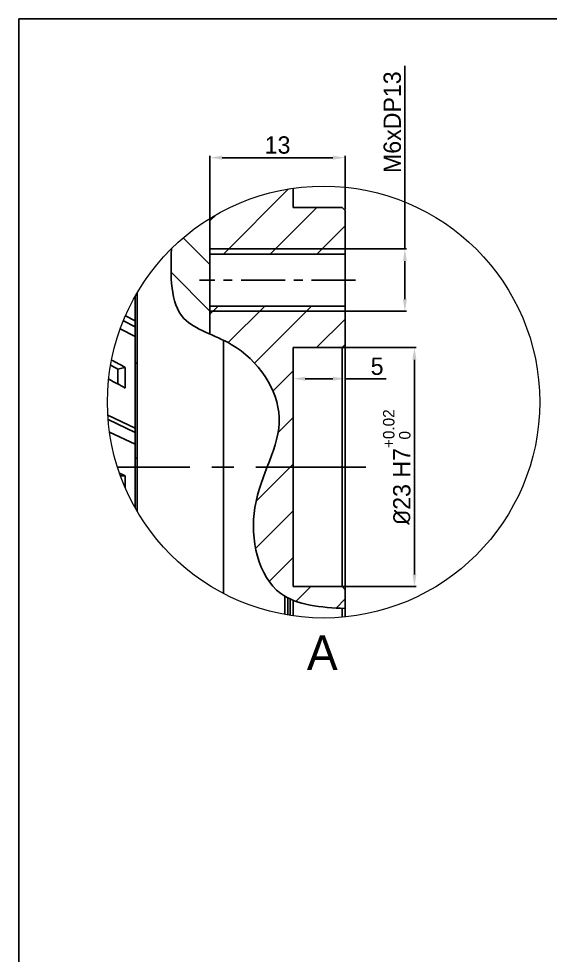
# Model space of a CAD drawing. Header units: millimetres. Extents: x 0 to 594, y 5 to 425.
# Drawn here: x 0 to 153.4, y 154.5 to 424.9 of the extents above; entities that cross this region are included whole.
import ezdxf

# ---------------------------------------------------------------- set-up
doc = ezdxf.new("R2010")
doc.units = ezdxf.units.MM
doc.header["$PDSIZE"] = -1
doc.linetypes.add('CENTERX2', pattern=[20.32, 12.7, -2.54, 2.54, -2.54])
doc.layers.add('중심선', color=1, linetype='CENTERX2')
doc.layers.add('치수', color=4, linetype='Continuous')
doc.styles.add('누리로봇 문자스타일_20230829', font='GOTHIC.TTF')
doc.dimstyles.new('A2기본 치수스타일', dxfattribs={"dimtxt": 4, "dimasz": 4, "dimexe": 0.5, "dimexo": 0.3, "dimgap": 1, "dimtad": 1, "dimtoh": 1, "dimdec": 1, "dimzin": 12, "dimdsep": 46, "dimtxsty": '누리로봇 문자스타일_20230829', "dimcen": 0.09, "dimclrd": 3, "dimclre": 3, "dimclrt": 3, "dimadec": 0, "dimazin": 3, "dimtm": 1e-09, "dimtfac": 1, "dimtdec": 1, "dimtofl": 0, "dimtmove": 0, "dimatfit": 3, "dimfxl": 1, "dimfrac": 2, "dimarcsym": 0})
doc.dimstyles.new('A3치수선 초과 치수스타일', dxfattribs={"dimtxt": 4, "dimasz": 4, "dimexe": 0.5, "dimexo": 0.3, "dimgap": 1, "dimtad": 1, "dimdec": 1, "dimzin": 12, "dimdsep": 46, "dimtxsty": '누리로봇 문자스타일_20230829', "dimcen": 0.09, "dimclrd": 3, "dimclre": 3, "dimclrt": 3, "dimadec": 0, "dimazin": 3, "dimtm": 1e-09, "dimtfac": 1, "dimtdec": 1, "dimtofl": 0, "dimtmove": 0, "dimatfit": 3, "dimfxl": 1, "dimfrac": 2, "dimarcsym": 0})

# ---------------------------------------------------------------- blocks, each defined once
blk = doc.blocks.new('*D38')
at = {"layer": 'Defpoints', "color": 0}
for p in [(93.27, 329.96), (93.27, 260.96), (114.17, 260.96)]:
    blk.add_point(p, dxfattribs=at)
at = {"layer": '치수', "color": 3, "lineweight": -2}
for p, q in [((93.57, 329.96), (114.67, 329.96)), ((114.17, 326.46), (114.17, 264.46)), ((93.57, 260.96), (114.67, 260.96))]:
    blk.add_line(p, q, dxfattribs=at)
at = {"layer": '치수', "color": 3}
for points in [[(113.58, 326.46), (114.75, 326.46), (114.17, 329.96)], [(113.58, 264.46), (114.75, 264.46), (114.17, 260.96)]]:
    blk.add_solid(points, dxfattribs=at)
at = {"layer": '치수', "color": 3, "insert": (109.09, 295.46), "char_height": 5, "attachment_point": 5, "rotation": 90, "style": '누리로봇 문자스타일_20230829'}
blk.add_mtext('{\\fISOCPEUR|b0|i0|c0|p34;%%C}23 H7{\\H0.66x;\\S+0.02^   0;}', dxfattribs=at)
blk = doc.blocks.new('*D36')
at = {"layer": 'Defpoints', "color": 0}
for p in [(94.17, 358.46), (94.17, 340.46), (111.41, 340.46)]:
    blk.add_point(p, dxfattribs=at)
at = {"layer": '치수', "color": 3, "lineweight": -2}
for p, q in [((111.41, 358.46), (111.41, 411.33)), ((94.47, 358.46), (111.91, 358.46)), ((111.41, 343.96), (111.41, 354.96)), ((94.47, 340.46), (111.91, 340.46))]:
    blk.add_line(p, q, dxfattribs=at)
at = {"layer": '치수', "color": 3}
for points in [[(110.83, 354.96), (112, 354.96), (111.41, 358.46)], [(110.83, 343.96), (112, 343.96), (111.41, 340.46)]]:
    blk.add_solid(points, dxfattribs=at)
at = {"layer": '치수', "color": 3, "insert": (107.79, 380.37), "char_height": 5, "attachment_point": 4, "rotation": 90, "style": '누리로봇 문자스타일_20230829'}
blk.add_mtext('M6xDP13', dxfattribs=at)
blk = doc.blocks.new('*D37')
at = {"layer": 'Defpoints', "color": 0}
for p in [(94.17, 384.8), (94.17, 369.56), (55.17, 358.46)]:
    blk.add_point(p, dxfattribs=at)
at = {"layer": '치수', "color": 3, "lineweight": -2}
for p, q in [((55.17, 358.76), (55.17, 385.3)), ((58.67, 384.8), (90.67, 384.8)), ((94.17, 369.86), (94.17, 385.3))]:
    blk.add_line(p, q, dxfattribs=at)
at = {"layer": '치수', "color": 3}
for points in [[(58.67, 385.39), (58.67, 384.22), (55.17, 384.8)], [(90.67, 385.39), (90.67, 384.22), (94.17, 384.8)]]:
    blk.add_solid(points, dxfattribs=at)
at = {"layer": '치수', "color": 3, "insert": (74.67, 388.43), "char_height": 5, "attachment_point": 5, "style": '누리로봇 문자스타일_20230829'}
blk.add_mtext('13', dxfattribs=at)
blk = doc.blocks.new('*D93')
at = {"layer": 'Defpoints', "color": 0}
for p in [(79.17, 320.97), (94.17, 320.97), (94.17, 320.97)]:
    blk.add_point(p, dxfattribs=at)
at = {"layer": '치수', "color": 3, "lineweight": -2}
for p, q in [((79.17, 321.27), (79.17, 321.47)), ((82.67, 320.97), (90.67, 320.97)), ((94.17, 321.27), (94.17, 321.47)), ((94.17, 320.97), (106.03, 320.97))]:
    blk.add_line(p, q, dxfattribs=at)
at = {"layer": '치수', "color": 3}
for points in [[(82.67, 321.56), (82.67, 320.39), (79.17, 320.97)], [(90.67, 321.56), (90.67, 320.39), (94.17, 320.97)]]:
    blk.add_solid(points, dxfattribs=at)
at = {"layer": '치수', "color": 3, "insert": (103.4, 324.54), "char_height": 5, "attachment_point": 5, "style": '누리로봇 문자스타일_20230829'}
blk.add_mtext('5', dxfattribs=at)

msp = doc.modelspace()

# ---------------------------------------------------------------- hatches: boundary and pattern name
h = msp.add_hatch()
h.set_pattern_fill('ANSI31', color=4, scale=3)
h.set_pattern_definition([(45, (-1533.891, 690.301), (-6.73519, 6.73519), [])])
edge = h.paths.add_edge_path()
edge.add_line((79.17, 295.46), (71.68, 295.46))
edge.add_spline(control_points=[(71.68, 295.46), (70.26, 291.76), (65.53, 279.42), (70.95, 255.93), (87.25, 255), (94.17, 254.61)], knot_values=[0, 0, 0, 0, 3.886045, 12.519739, 18.884561, 18.884561, 18.884561, 18.884561], degree=3, periodic=0)
edge.add_line((94.17, 254.61), (94.17, 260.06))
edge.add_line((94.17, 260.06), (93.27, 260.96))
edge.add_line((93.27, 260.96), (79.17, 260.96))
edge.add_line((79.17, 260.96), (79.17, 295.46))
edge = h.paths.add_edge_path()
edge.add_line((79.17, 329.96), (93.27, 329.96))
edge.add_line((93.27, 329.96), (94.17, 330.86))
edge.add_line((94.17, 330.86), (94.17, 340.46))
edge.add_line((94.17, 340.46), (55.17, 340.46))
edge.add_line((55.17, 340.46), (55.17, 333.86))
edge.add_spline(control_points=[(55.17, 333.86), (57.2, 332.96), (67.73, 328.45), (78.3, 312.6), (73.55, 300.31), (71.68, 295.46)], knot_values=[18.884561, 18.884561, 18.884561, 18.884561, 21.022262, 29.433729, 34.521147, 34.521147, 34.521147, 34.521147], degree=3, periodic=0)
edge.add_line((71.68, 295.46), (79.17, 295.46))
edge.add_line((79.17, 295.46), (79.17, 329.96))
h.paths.add_polyline_path([(94.17, 369.56), (93.27, 370.46), (79.17, 370.46), (79.17, 375.97, 0.103435), (55.17, 367.28), (55.17, 358.46), (94.17, 358.46)])
h.paths.add_polyline_path([(94.17, 358.46), (55.17, 358.46), (55.17, 356.96), (94.17, 356.96)])
h.paths.add_polyline_path([(94.17, 341.96), (55.17, 341.96), (55.17, 340.46), (94.17, 340.46)])
h = msp.add_hatch()
h.set_pattern_fill('ANSI31', color=4, scale=3, angle=90)
h.set_pattern_definition([(135, (-1533.891, 690.301), (-6.73519, -6.73519), [])])
edge = h.paths.add_edge_path()
edge.add_arc((87.96, 314.24), 62.36, 121.7275, 134.7508)
edge.add_spline(control_points=[(44.06, 358.52), (43.81, 350.66), (43.45, 339.27), (52.24, 335.16), (55.17, 333.86)], knot_values=[34.521147, 34.521147, 34.521147, 34.521147, 41.332623, 44.396626, 44.396626, 44.396626, 44.396626], degree=3, periodic=0)
edge.add_line((55.17, 333.86), (55.17, 367.28))

# ---------------------------------------------------------------- linework, layer by layer
at = {"color": 7, "linetype": 'Continuous', "lineweight": 25}
for p, q in [((79.17, 375.97), (79.17, 370.46)), ((93.27, 370.46), (79.17, 370.46)), ((94.17, 369.56), (93.27, 370.46)), ((94.17, 369.56), (94.17, 337.96)), ((55.17, 333.86), (55.17, 367.28)), ((94.17, 358.46), (55.17, 358.46)), ((94.17, 356.96), (55.17, 356.96)), ((33.57, 337.7), (33.57, 344.73)), ((34.17, 282.7), (34.17, 345.78)), ((55.17, 341.96), (94.17, 341.96)), ((30.8, 339.16), (33.57, 337.7)), ((55.17, 340.46), (94.17, 340.46)), ((33.57, 333.14), (29.3, 335.4)), ((33.57, 335.94), (30.19, 337.73)), ((33.57, 335.94), (33.57, 337.7)), ((33.57, 333.14), (33.57, 335.94)), ((94.17, 337.96), (94.17, 252.19)), ((33.57, 306.7), (33.57, 333.14)), ((59.07, 295.46), (59.07, 332.08)), ((59.07, 258.98), (59.07, 332.08)), ((79.17, 329.96), (79.17, 260.96)), ((93.27, 329.96), (79.17, 329.96)), ((79.17, 329.96), (79.17, 260.96)), ((93.27, 329.96), (94.17, 330.86)), ((93.27, 260.96), (93.27, 329.96)), ((94.17, 330.86), (94.17, 260.06)), ((34.17, 325.46), (33.57, 325.46)), ((28.6, 319.37), (28.6, 323.78)), ((30.7, 318.29), (30.7, 324.25)), ((25.72, 310.41), (33.57, 306.7)), ((33.57, 305.49), (25.81, 309.16)), ((33.57, 305.49), (33.57, 306.7)), ((33.57, 302.08), (26.21, 305.56)), ((33.57, 302.08), (33.57, 305.49)), ((33.57, 283.74), (33.57, 302.08)), ((59.07, 258.98), (59.07, 295.46)), ((30.7, 289.53), (30.7, 292.9)), ((79.17, 260.96), (93.27, 260.96)), ((94.17, 260.06), (93.27, 260.96)), ((76.77, 252.89), (76.77, 258.18)), ((77.67, 257.67), (77.67, 252.74)), ((78.27, 252.64), (78.27, 257.37)), ((79.17, 256.98), (79.17, 252.5)), ((93.27, 252.11), (93.27, 254.66))]:
    msp.add_line(p, q, dxfattribs=at)
at = {"color": 8, "linetype": 'Continuous', "lineweight": 25}
msp.add_line((34.17, 298.07), (33.57, 298.07), dxfattribs=at)
msp.add_lwpolyline([(0, 424.92), (594, 424.92), (594, 4.92), (0, 4.92)], close=True)
at = {"color": 7, "linetype": 'Continuous', "lineweight": 25, "flags": 128}
for points in [[(28.6, 323.78), (29.78, 324.04), (30.7, 324.25)], [(29.35, 292.93), (29.78, 292.92), (30.7, 292.9)]]:
    msp.add_lwpolyline(points, dxfattribs=at)
at = {"color": 7, "linetype": 'Continuous', "lineweight": 18}
msp.add_circle((87.96, 314.24), 62.36, dxfattribs=at)
msp.add_open_spline([(94.17, 254.61), (87.25, 255), (70.95, 255.93), (64.06, 285.75), (80.93, 308.66), (65.66, 331.56), (43.37, 336.8), (43.81, 350.66), (44.06, 358.52)], degree=3, knots=[0, 0, 0, 0, 19.094465, 44.995546, 71.915936, 97.150337, 112.755447, 133.189878, 133.189878, 133.189878, 133.189878])
at = {"color": 7, "linetype": 'Continuous', "lineweight": 25}
for points in [[(28.6, 323.78), (27.91, 324.16), (27.22, 324.54), (26.52, 324.92)], [(30.7, 324.25), (29.4, 324.96), (28.1, 325.67), (26.79, 326.37)], [(25.95, 320.85), (27.55, 320.01), (29.13, 319.15), (30.7, 318.29)], [(30.7, 292.9), (30.17, 293.16), (29.63, 293.42), (29.09, 293.68)]]:
    msp.add_open_spline(points, degree=3, dxfattribs=at)
at = {"layer": '중심선'}
msp.add_line((97.17, 349.46), (52.17, 349.46), dxfattribs=at)
at = {"layer": '중심선', "ltscale": 2.5}
msp.add_line((100.17, 295.46), (28.49, 295.46), dxfattribs=at)

# ---------------------------------------------------------------- texts
at = {"layer": '치수', "color": 3, "insert": (83.12, 246.83), "char_height": 10, "attachment_point": 1, "style": '누리로봇 문자스타일_20230829'}
msp.add_mtext('A', dxfattribs=at)

# ---------------------------------------------------------------- dimensions: what is measured, and where the dimension line sits
at = {"layer": '치수'}
for base, p1, p2, text, dimstyle, picture, middle in [((111.41, 340.46), (94.17, 358.46), (94.17, 340.46), 'M6xDP13', 'A3치수선 초과 치수스타일', '*D36', (111.41, 395.35)), ((114.17, 260.96), (93.27, 329.96), (93.27, 260.96), '{\\fISOCPEUR|b0|i0|c0|p34;%%C}23 H7{\\H0.66x;\\S+0.02^   0;}', 'A2기본 치수스타일', '*D38', (114.17, 295.46))]:
    dim = msp.add_linear_dim(base=base, p1=p1, p2=p2, angle=90, text=text, dimstyle=dimstyle, override={"dimtxt": 5, "dimasz": 3.5}, dxfattribs=at)
    dim.commit()
    dim.dimension.update_dxf_attribs({"geometry": picture, "text_midpoint": middle, "dimtype": 160})
dim = msp.add_linear_dim(base=(94.17, 384.8), p1=(55.17, 358.46), p2=(94.17, 369.56), text='13', dimstyle='A2기본 치수스타일', override={"dimtxt": 5, "dimasz": 3.5}, dxfattribs=at)
dim.commit()
dim.dimension.update_dxf_attribs({"geometry": '*D37', "text_midpoint": (74.67, 388.43)})
dim = msp.add_linear_dim(base=(94.17, 320.97), p1=(79.17, 320.97), p2=(94.17, 320.97), text='5', dimstyle='A2기본 치수스타일', override={"dimtxt": 5, "dimasz": 3.5}, dxfattribs=at)
dim.commit()
dim.dimension.update_dxf_attribs({"geometry": '*D93', "text_midpoint": (103.4, 320.97), "dimtype": 160})

doc.saveas('drawing.dxf')
